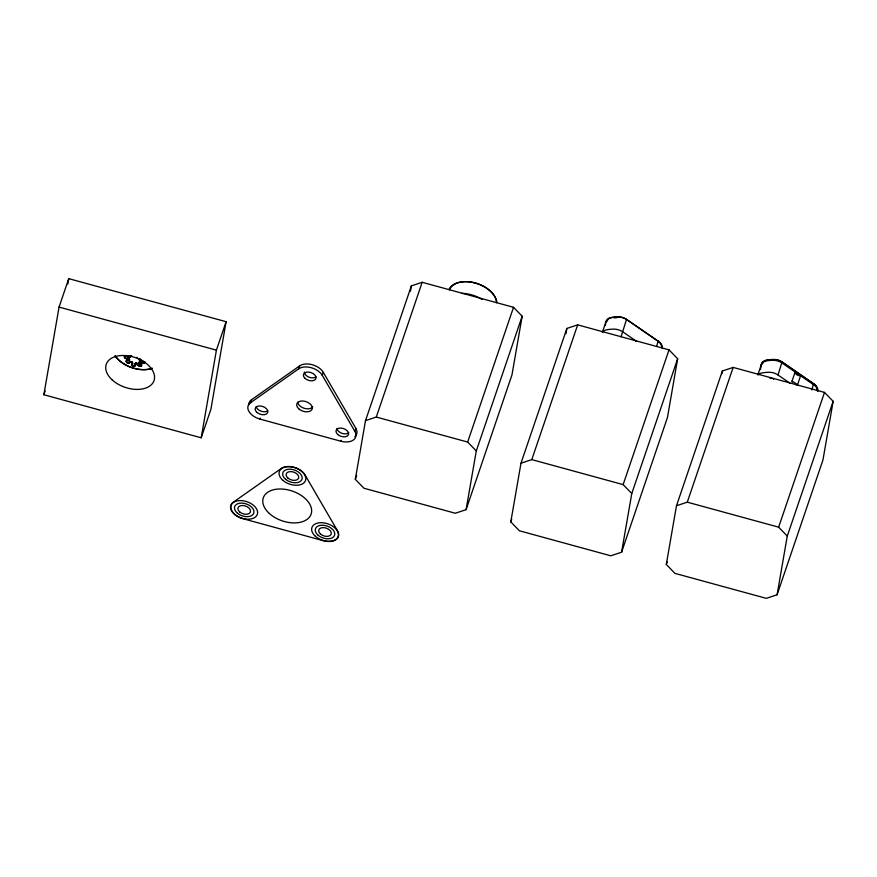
<?xml version="1.0" encoding="UTF-8"?>
<svg xmlns="http://www.w3.org/2000/svg" width="877" height="877" viewBox="0 0 877 877"><rect width="100%" height="100%" fill="white"/><g stroke="black" fill="none" stroke-linecap="round" stroke-linejoin="round"><path stroke-width="1.32" d="M43.85 394.738L59.066 307.093L68.746 278.645L226.102 321.706L210.886 409.351L201.195 437.798L43.85 394.738L45.166 390.857M67.814 284.038L68.746 278.645M201.195 437.798L216.411 350.153L226.102 321.706M355.306 479.335L365.501 420.631L411.368 285.88L422.177 282.295L513.527 307.301L522.166 316.202L511.971 374.896L466.093 509.658L455.295 513.242L363.944 488.237L355.306 479.335L356.632 475.444M410.447 291.208L411.368 285.88M466.093 509.658L476.288 450.964L522.166 316.202M510.798 521.892L520.993 463.199L566.871 328.437L577.669 324.852L669.019 349.857L677.658 358.759L667.463 417.463L621.585 552.214L610.787 555.799L519.436 530.793L510.798 521.892L511.686 519.305M565.939 333.775L566.871 328.437M605.316 325.564L605.996 321.618A10.107 6.292 18.8 0 1 610.754 317.682A35.365 22.013 18.8 0 1 618.252 317.003A10.107 6.292 18.8 0 1 626.869 319.71L658.364 341.416A10.107 6.292 18.8 0 1 662.343 347.38A35.365 22.013 18.8 0 1 662.321 348.586M621.585 552.214L631.78 493.521L677.658 358.759M666.29 564.448L676.485 505.755L722.363 370.993L733.161 367.408L824.512 392.414L833.15 401.315L822.955 460.019L777.088 594.77L766.279 598.355L674.928 573.361L666.29 564.448L667.178 561.861M721.892 373.668L722.363 370.993M760.425 369.612L761.488 364.174A10.107 6.292 18.8 0 1 766.246 360.239A35.365 22.013 18.8 0 1 773.744 359.559A10.107 6.292 18.8 0 1 782.361 362.267L813.867 383.973A10.107 6.292 18.8 0 1 817.846 389.947A35.365 22.013 18.8 0 1 817.803 391.317M777.088 594.77L787.272 536.077L833.15 401.315M129.785 355.569L129.686 357.531A2.806 1.743 18.8 0 0 130.114 357.092L129.982 355.623M129.237 358.353L128.963 359.132A2.203 1.37 18.8 0 1 129.16 359.614L128.316 360.173M129.292 359.23L129.588 360.14A1.611 0.998 18.8 0 1 128.239 361.017L127.768 360.962A1.622 1.009 18.8 0 0 126.606 362.333A1.622 1.009 18.8 0 0 129.281 362.837M131.627 361.642L131.539 362.146A2.806 1.743 18.8 0 1 132.317 362.585L132.274 363.308M132.372 361.587L132.317 362.585A1.611 0.998 18.8 0 1 132.591 364.087M136.088 362.607L135.551 364.459M136.757 362.607L136.275 363.451A2.806 1.743 18.8 0 0 135.42 363.44A1.611 0.998 18.8 0 0 134.674 364.657L134.762 364.81M140.298 359.307L139.487 360.206A2.806 1.743 18.8 0 1 139.235 359.592A1.611 0.998 18.8 0 1 139.881 358.759M139.684 361.642L139.388 362.793L140.419 363.549A2.203 1.37 18.8 0 1 141.219 366.082A2.203 1.37 18.8 0 1 137.733 364.81M139.892 361.697L139.75 362.091A2.203 1.37 18.8 0 0 139.421 362.431L138.709 362.639A1.611 0.998 18.8 0 0 139.64 364.141L140.068 364.328M355.854 428.327L354.834 431.32A14.153 8.803 18.8 0 1 340.78 441.208L259.976 419.085A14.153 8.803 18.8 0 1 250.471 402.751L251.491 399.759L299.693 365.852A14.153 8.803 18.8 0 1 323.262 372.308L355.854 428.327A14.153 8.803 18.8 0 1 354.823 436.691M259.976 419.085L260.294 418.154M250.471 402.751L298.673 368.844L299.693 365.852M354.834 431.32L322.243 375.301L323.262 372.308M340.78 441.208L341.098 440.265M365.501 420.631L376.299 417.046L422.177 282.295M476.288 450.964L467.649 442.052L513.527 307.301M520.993 463.199L531.791 459.614L577.669 324.852M602.28 332.536L605.996 321.618L607.224 321.135A9.077 5.646 18.8 0 1 611.499 317.595A34.335 21.377 18.8 0 1 618.789 316.926A9.077 5.646 18.8 0 1 626.54 319.371L658.046 341.065L656.72 346.262M621.026 336.867L626.551 319.371M635.573 341.372L635.759 340.813A4.045 2.521 18.8 0 0 635.792 341.515M631.78 493.521L623.141 484.619L669.019 349.857M676.485 505.755L687.283 502.17L733.161 367.408M757.925 374.654L761.488 364.174L762.716 363.692M789.848 383.128L778.031 374.994L782.043 361.927A9.077 5.646 18.8 0 0 774.281 359.493A34.335 21.377 18.8 0 0 767.002 360.151A9.077 5.646 18.8 0 0 762.957 362.903M792.304 382.229A4.045 2.521 18.8 0 1 792.074 380.969L795.132 371.991A4.045 2.521 18.8 0 0 800.591 375.751L797.533 384.729A4.045 2.521 18.8 0 1 795.713 384.586M811.828 389.958L813.538 383.633L782.043 361.927M787.272 536.077L778.644 527.176L824.512 392.414M139.64 364.141L140.002 363.374M134.674 364.657L135.354 364.152M139.235 359.592L139.98 359.219A2.203 1.37 18.8 0 0 140.167 359.702L141.789 360.228M138.709 362.639A2.806 1.743 18.8 0 1 139.136 362.201L141.109 362.245M126.935 358.66L129.347 359.526A2.806 1.743 18.8 0 1 129.588 360.14M126.968 358.649L127.68 358.572M127.275 358.616L127.351 358.605A1.611 0.998 18.8 0 1 129.336 359.526M141.635 361.116L141.46 360.272M135.42 363.44L135.825 363.396A2.203 1.37 18.8 0 1 136.494 363.396L137.579 364.174M59.066 307.093L216.411 350.153M376.299 417.046L467.649 442.052M531.791 459.614L623.141 484.619M687.283 502.17L778.644 527.176M128.02 356.588L129.379 356.742A2.203 1.37 18.8 0 0 129.719 356.413L129.368 355.602M792.074 380.969L797.533 384.729M636.527 341.328L622.747 331.835A10.107 6.292 18.8 0 0 614.119 329.127A35.365 22.013 18.8 0 0 606.621 329.818A10.107 6.292 18.8 0 0 602.576 332.087M132.339 362.607L132.109 362.376A2.203 1.37 18.8 0 0 131.495 362.026L129.555 362.376A1.611 0.998 18.8 0 1 131.539 362.157M614.141 317.967A10.612 6.61 18.8 0 1 616.827 317.715M661.587 346.755A34.335 21.377 18.8 0 1 661.587 347.084M658.046 341.076A9.077 5.646 18.8 0 1 661.62 346.448M761.236 364.92A10.107 6.292 18.8 0 1 765.994 360.995A35.365 22.013 18.8 0 1 773.492 360.304A10.107 6.292 18.8 0 1 782.109 363.012L813.604 384.718A10.107 6.292 18.8 0 1 817.583 390.693M817.013 390.627A34.335 21.377 18.8 0 0 817.09 388.982A9.077 5.646 18.8 0 0 813.538 383.633M778.031 374.994A10.107 6.292 18.8 0 0 769.414 372.286A35.365 22.013 18.8 0 0 761.916 372.966A10.107 6.292 18.8 0 0 758.101 374.939M769.469 377.834A4.549 2.828 18.8 0 1 772.067 378.48M773.24 379.16A4.549 2.828 18.8 0 1 773.569 379.423M462.08 293.356A25.269 15.731 18.8 0 1 482.065 299.506M449.079 289.267A25.269 15.731 18.8 0 1 475.191 283.03A25.269 15.731 18.8 0 1 496.864 302.346M449.441 289.848A24.655 15.348 18.8 0 1 475.279 282.964A24.655 15.348 18.8 0 1 496.492 302.729M126.825 358.638A2.203 1.37 18.8 0 1 124.216 356.5A2.203 1.37 18.8 0 1 127.494 356.215M129.906 362.672A2.203 1.37 18.8 0 1 126.31 361.993A2.203 1.37 18.8 0 1 127.768 360.107M135.716 364.799A2.203 1.37 18.8 0 1 133.414 366.082A2.203 1.37 18.8 0 1 131.736 363.703M144.88 361.741A2.203 1.37 18.8 0 1 144.157 363.045A2.203 1.37 18.8 0 1 141.866 362.76M129.259 355.623A1.611 0.998 18.8 0 1 130.114 357.092M129.686 357.531A1.611 0.998 18.8 0 1 127.516 357.279L127.176 357.038A1.622 1.009 18.8 0 0 124.611 357.082A1.622 1.009 18.8 0 0 126.54 358.704M136.275 363.451A1.611 0.998 18.8 0 1 137.996 364.689M139.147 362.212A1.611 0.998 18.8 0 1 141.318 362.453L141.712 362.738A1.622 1.009 18.8 0 0 144.223 362.65A1.622 1.009 18.8 0 0 142.293 361.028M141.548 361.116A1.611 0.998 18.8 0 1 139.487 360.206M137.24 357.564A2.806 1.743 18.8 0 1 136.889 357.377M131.956 356.139A1.611 0.998 18.8 0 1 131.144 355.613M135.025 365.227A1.622 1.009 18.8 0 1 133.337 366.191A1.622 1.009 18.8 0 1 132.098 364.426M140.419 364.481A1.622 1.009 18.8 0 1 140.605 366.235A1.622 1.009 18.8 0 1 138.117 365.249M152.127 368.417A25.269 15.731 18.8 0 1 115.04 355.656M152.258 368.263A24.655 15.348 18.8 0 1 115.347 355.941M298.673 368.844A14.153 8.803 18.8 0 1 322.243 375.301M248.827 404.834A14.153 8.803 18.8 0 1 251.491 399.759M267.836 410.732A6.567 4.089 18.8 0 1 261.116 411.192A6.567 4.089 18.8 0 1 256.216 406.665M348.75 432.745A6.567 4.089 18.8 0 1 341.745 433.249A6.567 4.089 18.8 0 1 336.965 428.404M316.005 376.847A6.567 4.089 18.8 0 1 308.814 377.099A6.567 4.089 18.8 0 1 304.363 372.089M312.749 406.84A8.079 5.032 18.8 0 1 304.275 408.309A8.079 5.032 18.8 0 1 297.709 402.236M281.396 468.384L233.194 502.291A14.153 8.803 18.8 0 0 242.699 518.625L323.492 540.747A14.153 8.803 18.8 0 0 337.557 530.859L304.966 474.841A14.153 8.803 18.8 0 0 281.396 468.384M112.3 380.004A25.269 15.731 18.8 0 0 153.53 381.824A25.269 15.731 18.8 0 0 124.567 355.514A25.269 15.731 18.8 0 0 112.3 380.004M298.794 408.835A8.079 5.032 18.8 0 0 311.982 409.416A8.079 5.032 18.8 0 0 302.718 400.997A8.079 5.032 18.8 0 0 298.794 408.835M257.147 412.563A6.567 4.089 18.8 0 0 267.682 412.552A6.567 4.089 18.8 0 0 259.658 405.941A6.567 4.089 18.8 0 0 257.147 412.563M337.82 434.564A6.567 4.089 18.8 0 0 348.443 434.762A6.567 4.089 18.8 0 0 340.627 428.053A6.567 4.089 18.8 0 0 337.82 434.564M305.064 378.415A6.567 4.089 18.8 0 0 315.786 378.886A6.567 4.089 18.8 0 0 308.255 372.045A6.567 4.089 18.8 0 0 305.064 378.415M285.562 479.248A10.107 6.292 18.8 0 0 301.885 479.5A10.107 6.292 18.8 0 0 289.816 469.195A10.107 6.292 18.8 0 0 285.562 479.248M287.963 478.108A6.567 4.089 18.8 0 0 298.575 478.272A6.567 4.089 18.8 0 0 290.725 471.574A6.567 4.089 18.8 0 0 287.963 478.108M283.019 480.453A13.857 8.627 18.8 0 0 305.393 480.815A13.857 8.627 18.8 0 0 288.851 466.685A13.857 8.627 18.8 0 0 283.019 480.453M315.38 536.275A13.857 8.627 18.8 0 0 337.908 537.02A13.857 8.627 18.8 0 0 321.749 522.703A13.857 8.627 18.8 0 0 315.38 536.275M320.445 534.027A6.567 4.089 18.8 0 0 331.122 534.378A6.567 4.089 18.8 0 0 323.46 527.592A6.567 4.089 18.8 0 0 320.445 534.027M317.989 535.123A10.107 6.292 18.8 0 0 334.411 535.661A10.107 6.292 18.8 0 0 322.626 525.224A10.107 6.292 18.8 0 0 317.989 535.123M235.036 514.558A13.857 8.627 18.8 0 0 257.268 514.525A13.857 8.627 18.8 0 0 240.342 500.581A13.857 8.627 18.8 0 0 235.036 514.558M239.87 512.102A6.567 4.089 18.8 0 0 250.405 512.08A6.567 4.089 18.8 0 0 242.381 505.47A6.567 4.089 18.8 0 0 239.87 512.102M237.524 513.286A10.107 6.292 18.8 0 0 253.738 513.264A10.107 6.292 18.8 0 0 241.383 503.102A10.107 6.292 18.8 0 0 237.524 513.286M269.382 513.516A25.269 15.731 18.8 0 0 310.611 515.336A25.269 15.731 18.8 0 0 281.649 489.015A25.269 15.731 18.8 0 0 269.382 513.516"/></g></svg>
